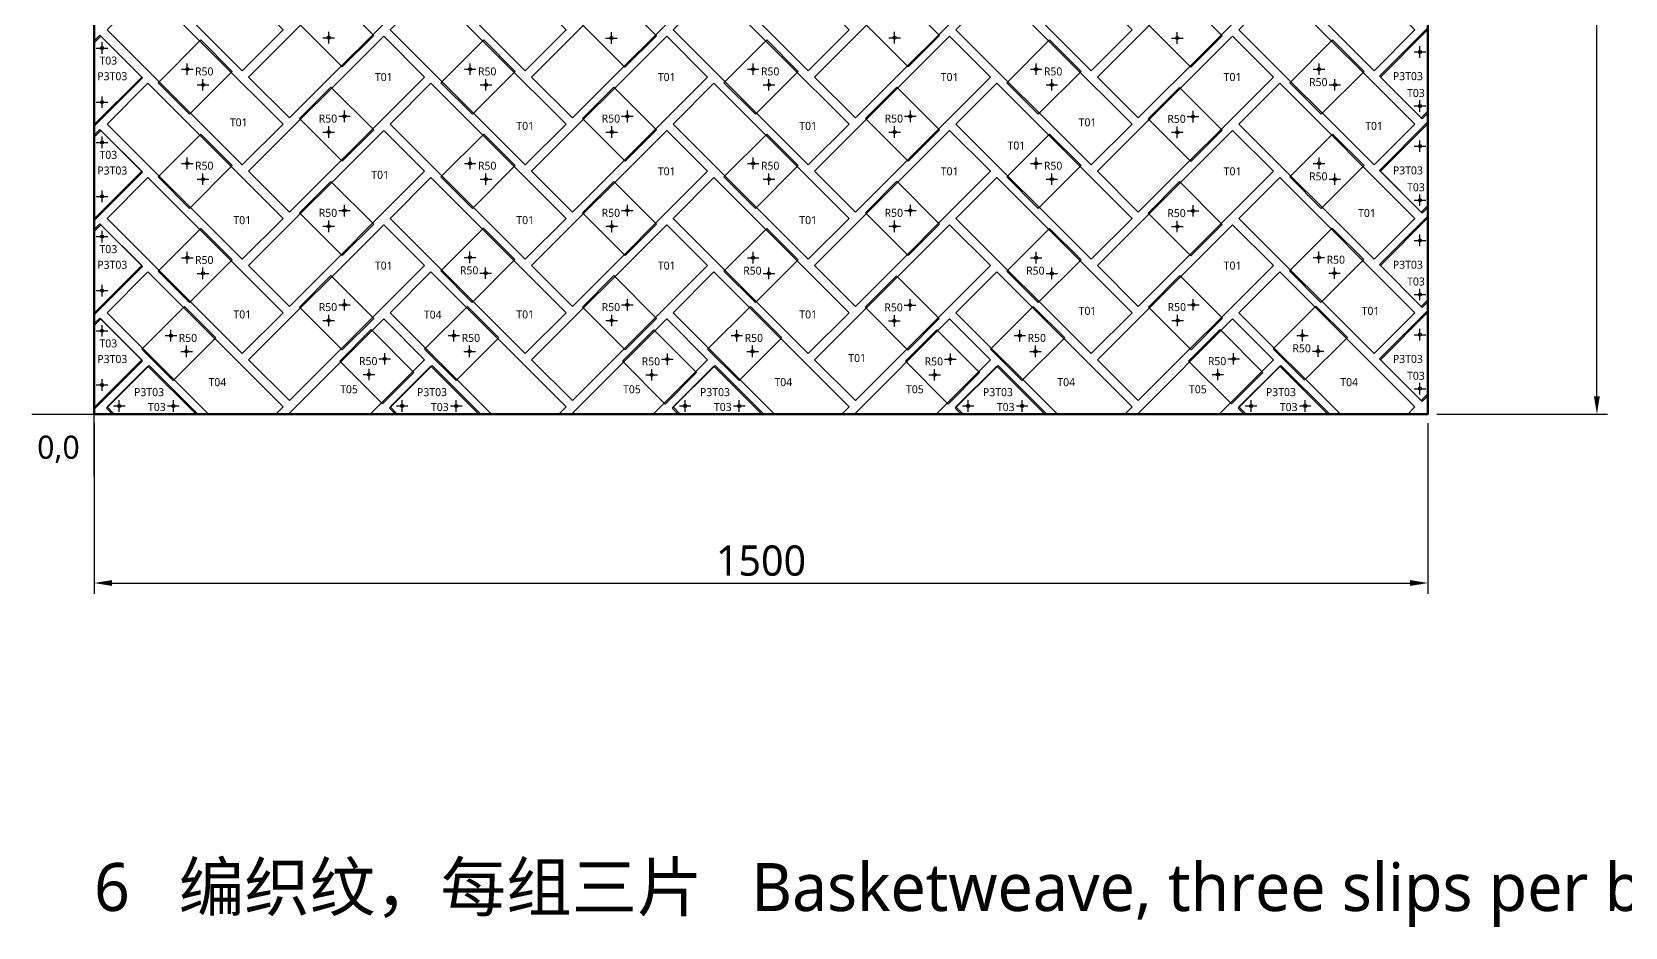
# Model space of a CAD drawing. Header units: millimetres. Extents: x -190 to 7814, y -8952 to 208.
# Drawn here: x 5075 to 6867, y -4371 to -3363 of the extents above; entities that cross this region are included whole.
import ezdxf
from ezdxf.enums import TextEntityAlignment as Align

# ---------------------------------------------------------------- set-up
doc = ezdxf.new("R2010")
doc.units = ezdxf.units.MM
for name, color, linetype in [('BOARD', 7, 'Continuous'), ('DIM', 8, 'Continuous'), ('ORIGIN', 1, 'Continuous'), ('P3_CLIP', 5, 'Continuous'), ('P3_HOLE', 1, 'Continuous'), ('P3_SLIP', 7, 'Continuous'), ('P3_TXT_B', 7, 'Continuous'), ('P3_TXT_C', 5, 'Continuous'), ('TITLE', 7, 'Continuous')]:
    doc.layers.add(name, color=color, linetype=linetype)
doc.styles.add('CN', font='msyh.ttc')
doc.dimstyles.new('MM', dxfattribs={"dimtxt": 34, "dimasz": 20, "dimexe": 12, "dimexo": 10, "dimgap": 8, "dimtad": 1, "dimdec": 1, "dimdsep": 46, "dimtxsty": 'CN', "dimcen": 2.5, "dimazin": 3, "dimtfac": 1, "dimtmove": 0, "dimatfit": 3})

msp = doc.modelspace()

# ---------------------------------------------------------------- linework, layer by layer
at = {"layer": 'BOARD', "lineweight": 50}
msp.add_lwpolyline([(5145, -3793.5), (6645, -3793.5), (6645, -2392), (5145, -2392)], close=True, dxfattribs=at)
at = {"layer": 'ORIGIN'}
for p, q in [((5145, -3863.5), (5145, -3703.5)), ((5075, -3793.5), (5235, -3793.5))]:
    msp.add_line(p, q, dxfattribs=at)
at = {"layer": 'P3_CLIP'}
for points in [[(5459.42, -3367.5), (5424.07, -3402.85), (5375.99, -3354.77), (5411.34, -3319.42)], [(5777.31, -3367.81), (5741.95, -3403.17), (5693.87, -3355.09), (5729.22, -3319.73)], [(6095.82, -3367.5), (6060.46, -3402.85), (6012.38, -3354.77), (6047.74, -3319.41)], [(6413.7, -3367.81), (6378.34, -3403.17), (6330.26, -3355.09), (6365.62, -3319.73)], [(5145.5, -3373.12), (5145.5, -3469.28), (5199.56, -3415.22), (5151.48, -3367.14)], [(6644.5, -3455.21), (6644.5, -3359.05), (6590.44, -3413.11), (6638.52, -3461.19)], [(5300.32, -3407.8), (5264.97, -3372.45), (5216.89, -3420.53), (5252.24, -3455.88)], [(5618.52, -3407.8), (5583.17, -3372.45), (5535.08, -3420.53), (5570.44, -3455.88)], [(5936.72, -3407.8), (5901.36, -3372.45), (5853.28, -3420.53), (5888.64, -3455.88)], [(6254.92, -3407.8), (6219.56, -3372.45), (6171.48, -3420.53), (6206.83, -3455.88)], [(6573.11, -3407.8), (6537.76, -3372.45), (6489.68, -3420.53), (6525.03, -3455.88)], [(5459.42, -3473.56), (5424.07, -3508.92), (5375.98, -3460.83), (5411.34, -3425.48)], [(5777.62, -3473.56), (5742.27, -3508.92), (5694.18, -3460.83), (5729.54, -3425.48)], [(6095.82, -3473.56), (6060.46, -3508.92), (6012.38, -3460.83), (6047.73, -3425.48)], [(6413.7, -3473.88), (6378.34, -3509.23), (6330.26, -3461.15), (6365.62, -3425.79)], [(5145.5, -3479.19), (5145.5, -3575.35), (5199.56, -3521.29), (5151.48, -3473.21)], [(6644.5, -3561.27), (6644.5, -3465.11), (6590.44, -3519.17), (6638.52, -3567.25)], [(5300.32, -3513.87), (5264.97, -3478.51), (5216.88, -3526.6), (5252.24, -3561.95)], [(5618.52, -3513.87), (5583.17, -3478.51), (5535.08, -3526.6), (5570.44, -3561.95)], [(5936.72, -3513.87), (5901.36, -3478.51), (5853.28, -3526.6), (5888.64, -3561.95)], [(6254.92, -3513.87), (6219.56, -3478.51), (6171.48, -3526.6), (6206.83, -3561.95)], [(6573.11, -3513.87), (6537.76, -3478.51), (6489.68, -3526.6), (6525.03, -3561.95)], [(5459.42, -3579.63), (5424.07, -3614.98), (5375.99, -3566.9), (5411.34, -3531.55)], [(5777.62, -3579.63), (5742.27, -3614.98), (5694.18, -3566.9), (5729.54, -3531.55)], [(6095.82, -3579.63), (6060.46, -3614.98), (6012.38, -3566.9), (6047.73, -3531.54)], [(6413.7, -3579.94), (6378.34, -3615.3), (6330.26, -3567.22), (6365.62, -3531.86)], [(5145.5, -3585.26), (5145.5, -3681.42), (5199.56, -3627.36), (5151.48, -3579.28)], [(6644.5, -3667.34), (6644.5, -3571.18), (6590.44, -3625.24), (6638.52, -3673.32)], [(5300.32, -3619.93), (5264.97, -3584.58), (5216.89, -3632.66), (5252.24, -3668.01)], [(5618.21, -3619.62), (5582.85, -3584.26), (5534.77, -3632.34), (5570.12, -3667.7)], [(5936.72, -3619.93), (5901.36, -3584.58), (5853.28, -3632.66), (5888.64, -3668.02)], [(6254.92, -3619.93), (6219.56, -3584.58), (6171.48, -3632.66), (6206.83, -3668.02)], [(6572.8, -3619.62), (6537.44, -3584.26), (6489.36, -3632.34), (6524.72, -3667.7)], [(5459.42, -3685.7), (5424.07, -3721.05), (5375.99, -3672.97), (5411.34, -3637.61)], [(5777.62, -3685.7), (5742.27, -3721.05), (5694.18, -3672.97), (5729.54, -3637.61)], [(6095.5, -3686.01), (6060.15, -3721.37), (6012.06, -3673.28), (6047.42, -3637.93)], [(6414.02, -3685.69), (6378.66, -3721.05), (6330.58, -3672.97), (6365.93, -3637.61)], [(5281.95, -3707.63), (5246.6, -3672.27), (5198.51, -3720.36), (5233.87, -3755.71)], [(5600.15, -3707.63), (5564.8, -3672.27), (5516.71, -3720.36), (5552.07, -3755.71)], [(5918.35, -3707.63), (5882.99, -3672.27), (5834.91, -3720.36), (5870.27, -3755.71)], [(6236.55, -3707.63), (6201.19, -3672.27), (6153.11, -3720.36), (6188.46, -3755.71)], [(6554.43, -3707.31), (6519.07, -3671.96), (6470.99, -3720.04), (6506.34, -3755.4)], [(5145.5, -3691.32), (5145.5, -3787.48), (5199.56, -3733.42), (5151.48, -3685.34)], [(6644.5, -3773.41), (6644.5, -3677.24), (6590.44, -3731.3), (6638.52, -3779.39)], [(5504.71, -3746.47), (5469.36, -3781.82), (5421.28, -3733.74), (5456.63, -3698.39)], [(5822.59, -3746.78), (5787.24, -3782.14), (5739.16, -3734.06), (5774.51, -3698.7)], [(6140.79, -3746.78), (6105.44, -3782.14), (6057.35, -3734.06), (6092.71, -3698.7)], [(6459.31, -3746.47), (6423.95, -3781.82), (6375.87, -3733.74), (6411.22, -3698.38)], [(5164.81, -3792.72), (5260.97, -3792.72), (5206.91, -3738.66), (5158.83, -3786.74)], [(5483.01, -3792.72), (5579.17, -3792.72), (5525.11, -3738.66), (5477.03, -3786.74)], [(5801.21, -3792.72), (5897.37, -3792.72), (5843.31, -3738.66), (5795.23, -3786.74)], [(6119.41, -3792.72), (6215.57, -3792.72), (6161.51, -3738.66), (6113.43, -3786.74)], [(6437.6, -3792.72), (6533.77, -3792.71), (6479.7, -3738.66), (6431.62, -3786.74)]]:
    msp.add_lwpolyline(points, close=True, dxfattribs=at)
at = {"layer": 'P3_HOLE'}
for p, q in [((5408.87, -3376.47), (5408.87, -3363.47)), ((5726.75, -3376.79), (5726.75, -3363.79)), ((6045.26, -3376.47), (6045.26, -3363.47)), ((6363.14, -3376.79), (6363.14, -3363.79)), ((5147.49, -3381.6), (5160.49, -3381.6)), ((5153.99, -3388.1), (5153.99, -3375.1)), ((5402.37, -3369.97), (5415.37, -3369.97)), ((5720.25, -3370.29), (5733.25, -3370.29)), ((6038.76, -3369.97), (6051.76, -3369.97)), ((6356.64, -3370.29), (6369.64, -3370.29)), ((6629.51, -3385.92), (6642.51, -3385.92)), ((6636.01, -3392.42), (6636.01, -3379.42)), ((5249.77, -3411.83), (5249.77, -3398.83)), ((5567.96, -3411.83), (5567.96, -3398.83)), ((5886.16, -3411.83), (5886.16, -3398.83)), ((6204.36, -3411.83), (6204.36, -3398.83)), ((6522.56, -3411.83), (6522.56, -3398.83)), ((5243.27, -3405.33), (5256.27, -3405.33)), ((5267.44, -3429.5), (5267.44, -3416.5)), ((5561.46, -3405.33), (5574.46, -3405.33)), ((5585.64, -3429.5), (5585.64, -3416.5)), ((5879.66, -3405.33), (5892.66, -3405.33)), ((5903.84, -3429.5), (5903.84, -3416.5)), ((6197.86, -3405.33), (6210.86, -3405.33)), ((6222.04, -3429.5), (6222.04, -3416.5)), ((6516.06, -3405.33), (6529.06, -3405.33)), ((6540.23, -3429.5), (6540.23, -3416.5)), ((5153.99, -3448.91), (5153.99, -3435.91)), ((5260.94, -3423), (5273.94, -3423)), ((5579.14, -3423), (5592.14, -3423)), ((5897.34, -3423), (5910.34, -3423)), ((6215.54, -3423), (6228.54, -3423)), ((6533.73, -3423), (6546.73, -3423)), ((5147.49, -3442.41), (5160.49, -3442.41)), ((5426.54, -3464.86), (5426.54, -3451.86)), ((5744.74, -3464.86), (5744.74, -3451.86)), ((6062.94, -3464.86), (6062.94, -3451.86)), ((6380.82, -3465.17), (6380.82, -3452.17)), ((6629.51, -3446.73), (6642.51, -3446.73)), ((6636.01, -3453.23), (6636.01, -3440.23)), ((5408.86, -3482.54), (5408.86, -3469.54)), ((5420.04, -3458.36), (5433.04, -3458.36)), ((5727.06, -3482.54), (5727.06, -3469.54)), ((5738.24, -3458.36), (5751.24, -3458.36)), ((6045.26, -3482.54), (6045.26, -3469.54)), ((6056.44, -3458.36), (6069.44, -3458.36)), ((6363.14, -3482.85), (6363.14, -3469.85)), ((6374.32, -3458.67), (6387.32, -3458.67)), ((5147.49, -3487.67), (5160.49, -3487.67)), ((5153.99, -3494.17), (5153.99, -3481.17)), ((5402.36, -3476.04), (5415.36, -3476.04)), ((5720.56, -3476.04), (5733.56, -3476.04)), ((6038.76, -3476.04), (6051.76, -3476.04)), ((6356.64, -3476.35), (6369.64, -3476.35)), ((6629.51, -3491.98), (6642.51, -3491.98)), ((6636.01, -3498.48), (6636.01, -3485.48)), ((5243.26, -3511.39), (5256.26, -3511.39)), ((5249.76, -3517.89), (5249.76, -3504.89)), ((5561.46, -3511.39), (5574.46, -3511.39)), ((5567.96, -3517.89), (5567.96, -3504.89)), ((5879.66, -3511.39), (5892.66, -3511.39)), ((5886.16, -3517.89), (5886.16, -3504.89)), ((6197.86, -3511.39), (6210.86, -3511.39)), ((6204.36, -3517.89), (6204.36, -3504.89)), ((6516.06, -3511.39), (6529.06, -3511.39)), ((6522.56, -3517.89), (6522.56, -3504.89)), ((5260.94, -3529.07), (5273.94, -3529.07)), ((5267.44, -3535.57), (5267.44, -3522.57)), ((5579.14, -3529.07), (5592.14, -3529.07)), ((5585.64, -3535.57), (5585.64, -3522.57)), ((5897.34, -3529.07), (5910.34, -3529.07)), ((5903.84, -3535.57), (5903.84, -3522.57)), ((6215.54, -3529.07), (6228.54, -3529.07)), ((6222.04, -3535.57), (6222.04, -3522.57)), ((6533.73, -3529.07), (6546.73, -3529.07)), ((6540.23, -3535.57), (6540.23, -3522.57)), ((5153.99, -3554.98), (5153.99, -3541.98)), ((6636.01, -3559.29), (6636.01, -3546.29)), ((5147.49, -3548.48), (5160.49, -3548.48)), ((5420.04, -3564.43), (5433.04, -3564.43)), ((5426.54, -3570.93), (5426.54, -3557.93)), ((5738.24, -3564.42), (5751.24, -3564.42)), ((5744.74, -3570.92), (5744.74, -3557.92)), ((6056.44, -3564.42), (6069.44, -3564.42)), ((6062.94, -3570.92), (6062.94, -3557.92)), ((6374.32, -3564.74), (6387.32, -3564.74)), ((6380.82, -3571.24), (6380.82, -3558.24)), ((6629.51, -3552.79), (6642.51, -3552.79)), ((5402.37, -3582.1), (5415.37, -3582.1)), ((5408.87, -3588.6), (5408.87, -3575.6)), ((5720.57, -3582.11), (5733.57, -3582.11)), ((5727.07, -3588.61), (5727.07, -3575.61)), ((6038.76, -3582.1), (6051.76, -3582.1)), ((6045.26, -3588.6), (6045.26, -3575.6)), ((6356.64, -3582.42), (6369.64, -3582.42)), ((6363.14, -3588.92), (6363.14, -3575.92)), ((5147.49, -3593.74), (5160.49, -3593.74)), ((5153.99, -3600.24), (5153.99, -3587.24)), ((6629.51, -3598.05), (6642.51, -3598.05)), ((6636.01, -3604.55), (6636.01, -3591.55)), ((5243.27, -3617.46), (5256.27, -3617.46)), ((5249.77, -3623.96), (5249.77, -3610.96)), ((5561.15, -3617.14), (5574.15, -3617.14)), ((5567.65, -3623.64), (5567.65, -3610.64)), ((5879.66, -3617.46), (5892.66, -3617.46)), ((5886.16, -3623.96), (5886.16, -3610.96)), ((6197.86, -3617.46), (6210.86, -3617.46)), ((6204.36, -3623.96), (6204.36, -3610.96)), ((6515.74, -3617.14), (6528.74, -3617.14)), ((6522.24, -3623.64), (6522.24, -3610.64)), ((5260.94, -3635.13), (5273.94, -3635.13)), ((5267.44, -3641.63), (5267.44, -3628.63)), ((5578.83, -3634.82), (5591.83, -3634.82)), ((5585.33, -3641.32), (5585.33, -3628.32)), ((5897.34, -3635.14), (5910.34, -3635.14)), ((5903.84, -3641.64), (5903.84, -3628.64)), ((6215.54, -3635.14), (6228.54, -3635.14)), ((6222.04, -3641.64), (6222.04, -3628.64)), ((6533.42, -3634.82), (6546.42, -3634.82)), ((6539.92, -3641.32), (6539.92, -3628.32)), ((5147.49, -3654.55), (5160.49, -3654.55)), ((5153.99, -3661.05), (5153.99, -3648.05)), ((6636.01, -3665.36), (6636.01, -3652.36)), ((5420.05, -3670.5), (5433.05, -3670.5)), ((5426.55, -3677), (5426.55, -3664)), ((5738.24, -3670.49), (5751.24, -3670.49)), ((5744.74, -3676.99), (5744.74, -3663.99)), ((6056.12, -3670.81), (6069.12, -3670.81)), ((6062.62, -3677.31), (6062.62, -3664.31)), ((6374.64, -3670.49), (6387.64, -3670.49)), ((6381.14, -3676.99), (6381.14, -3663.99)), ((6629.51, -3658.86), (6642.51, -3658.86)), ((5402.36, -3688.17), (5415.36, -3688.17)), ((5408.86, -3694.67), (5408.86, -3681.67)), ((5720.56, -3688.17), (5733.56, -3688.17)), ((5727.06, -3694.67), (5727.06, -3681.67)), ((6038.44, -3688.49), (6051.44, -3688.49)), ((6044.94, -3694.99), (6044.94, -3681.99)), ((6356.96, -3688.17), (6369.96, -3688.17)), ((6363.46, -3694.67), (6363.46, -3681.67)), ((5147.49, -3699.8), (5160.49, -3699.8)), ((5153.99, -3706.3), (5153.99, -3693.3)), ((5224.89, -3705.15), (5237.89, -3705.15)), ((5231.39, -3711.65), (5231.39, -3698.65)), ((5543.09, -3705.15), (5556.09, -3705.15)), ((5549.59, -3711.65), (5549.59, -3698.65)), ((5861.29, -3705.15), (5874.29, -3705.15)), ((5867.79, -3711.65), (5867.79, -3698.65)), ((6179.49, -3705.15), (6192.49, -3705.15)), ((6185.99, -3711.65), (6185.99, -3698.65)), ((6497.37, -3704.84), (6510.37, -3704.84)), ((6503.87, -3711.34), (6503.87, -3698.34)), ((6629.51, -3704.11), (6642.51, -3704.11)), ((6636.01, -3710.61), (6636.01, -3697.61)), ((5242.57, -3722.83), (5255.57, -3722.83)), ((5249.07, -3729.33), (5249.07, -3716.33)), ((5471.83, -3737.77), (5471.83, -3724.77)), ((5560.77, -3722.83), (5573.77, -3722.83)), ((5567.27, -3729.33), (5567.27, -3716.33)), ((5789.72, -3738.08), (5789.72, -3725.08)), ((5878.97, -3722.83), (5891.97, -3722.83)), ((5885.47, -3729.33), (5885.47, -3716.33)), ((6107.91, -3738.08), (6107.91, -3725.08)), ((6197.17, -3722.83), (6210.17, -3722.83)), ((6203.67, -3729.33), (6203.67, -3716.33)), ((6426.43, -3737.76), (6426.43, -3724.76)), ((6515.05, -3722.52), (6528.05, -3722.52)), ((6521.55, -3729.02), (6521.55, -3716.02)), ((5454.16, -3755.44), (5454.16, -3742.44)), ((5465.33, -3731.27), (5478.33, -3731.27)), ((5772.03, -3755.76), (5772.03, -3742.76)), ((5783.22, -3731.58), (5796.22, -3731.58)), ((6090.23, -3755.76), (6090.23, -3742.76)), ((6101.41, -3731.58), (6114.41, -3731.58)), ((6408.75, -3755.44), (6408.75, -3742.44)), ((6419.93, -3731.26), (6432.93, -3731.26)), ((5147.49, -3760.61), (5160.49, -3760.61)), ((5153.99, -3767.11), (5153.99, -3754.11)), ((5447.66, -3748.94), (5460.66, -3748.94)), ((5765.53, -3749.26), (5778.53, -3749.26)), ((6083.73, -3749.26), (6096.73, -3749.26)), ((6402.25, -3748.94), (6415.25, -3748.94)), ((6636.01, -3771.42), (6636.01, -3758.42)), ((5173.29, -3790.73), (5173.29, -3777.73)), ((5234.1, -3790.73), (5234.1, -3777.73)), ((5491.49, -3790.73), (5491.49, -3777.73)), ((5552.3, -3790.73), (5552.3, -3777.73)), ((5809.69, -3790.73), (5809.69, -3777.73)), ((5870.5, -3790.73), (5870.5, -3777.73)), ((6127.89, -3790.73), (6127.89, -3777.73)), ((6188.7, -3790.73), (6188.7, -3777.73)), ((6446.08, -3790.73), (6446.08, -3777.73)), ((6506.89, -3790.73), (6506.89, -3777.73)), ((6629.51, -3764.92), (6642.51, -3764.92)), ((5166.79, -3784.23), (5179.79, -3784.23)), ((5227.6, -3784.23), (5240.6, -3784.23)), ((5484.99, -3784.23), (5497.99, -3784.23)), ((5545.8, -3784.23), (5558.8, -3784.23)), ((5803.19, -3784.23), (5816.19, -3784.23)), ((5864, -3784.23), (5877, -3784.23)), ((6121.39, -3784.23), (6134.39, -3784.23)), ((6182.2, -3784.23), (6195.2, -3784.23)), ((6439.58, -3784.23), (6452.58, -3784.23)), ((6500.39, -3784.23), (6513.39, -3784.23))]:
    msp.add_line(p, q, dxfattribs=at)
for centre in [(5408.87, -3369.97), (6045.26, -3369.97), (5153.99, -3381.6), (5726.75, -3370.29), (6363.14, -3370.29), (6636.01, -3385.92), (5249.77, -3405.33), (5567.96, -3405.33), (5886.16, -3405.33), (6204.36, -3405.33), (6522.56, -3405.33), (5267.44, -3423), (5585.64, -3423), (5903.84, -3423), (6222.04, -3423), (6540.23, -3423), (5153.99, -3442.41), (5426.54, -3458.36), (5744.74, -3458.36), (6062.94, -3458.36), (6380.82, -3458.67), (6636.01, -3446.73), (5408.86, -3476.04), (5727.06, -3476.04), (6045.26, -3476.04), (6363.14, -3476.35), (5153.99, -3487.67), (6636.01, -3491.98), (5249.76, -3511.39), (5567.96, -3511.39), (5886.16, -3511.39), (6204.36, -3511.39), (6522.56, -3511.39), (5267.44, -3529.07), (5585.64, -3529.07), (5903.84, -3529.07), (6222.04, -3529.07), (6540.23, -3529.07), (5153.99, -3548.48), (5426.54, -3564.43), (5744.74, -3564.42), (6062.94, -3564.42), (6380.82, -3564.74), (6636.01, -3552.79), (5408.87, -3582.1), (5727.07, -3582.11), (6045.26, -3582.1), (6363.14, -3582.42), (5153.99, -3593.74), (6636.01, -3598.05), (5249.77, -3617.46), (5567.65, -3617.14), (5886.16, -3617.46), (6204.36, -3617.46), (6522.24, -3617.14), (5267.44, -3635.13), (5585.33, -3634.82), (5903.84, -3635.14), (6222.04, -3635.14), (6539.92, -3634.82), (5153.99, -3654.55), (5426.55, -3670.5), (5744.74, -3670.49), (6062.62, -3670.81), (6381.14, -3670.49), (6636.01, -3658.86), (5408.86, -3688.17), (5727.06, -3688.17), (6044.94, -3688.49), (6363.46, -3688.17), (5153.99, -3699.8), (5231.39, -3705.15), (5549.59, -3705.15), (5867.79, -3705.15), (6185.99, -3705.15), (6503.87, -3704.84), (6636.01, -3704.11), (5249.07, -3722.83), (5567.27, -3722.83), (5885.47, -3722.83), (6203.67, -3722.83), (6521.55, -3722.52), (5471.83, -3731.27), (5789.72, -3731.58), (6107.91, -3731.58), (6426.43, -3731.26), (5153.99, -3760.61), (5454.16, -3748.94), (5772.03, -3749.26), (6090.23, -3749.26), (6408.75, -3748.94), (6636.01, -3764.92), (5173.29, -3784.23), (5234.1, -3784.23), (5491.49, -3784.23), (5552.3, -3784.23), (5809.69, -3784.23), (5870.5, -3784.23), (6127.89, -3784.23), (6188.7, -3784.23), (6446.08, -3784.23), (6506.89, -3784.23)]:
    msp.add_circle(centre, 1.75, dxfattribs=at)
at = {"layer": 'P3_SLIP'}
for points in [[(5357.6, -3361.13), (5205.57, -3209.1), (5159.61, -3255.07), (5311.64, -3407.09)], [(5675.8, -3361.13), (5523.77, -3209.1), (5477.81, -3255.07), (5629.83, -3407.09)], [(5993.99, -3361.13), (5841.97, -3209.1), (5796.01, -3255.07), (5948.03, -3407.09)], [(6312.19, -3361.13), (6160.17, -3209.1), (6114.2, -3255.07), (6266.23, -3407.09)], [(6630.39, -3361.13), (6478.36, -3209.1), (6432.4, -3255.07), (6584.43, -3407.09)], [(5516.7, -3308.1), (5470.74, -3262.14), (5318.71, -3414.17), (5364.67, -3460.13)], [(5834.9, -3308.1), (5788.93, -3262.14), (5636.91, -3414.17), (5682.87, -3460.13)], [(6153.09, -3308.1), (6107.13, -3262.14), (5955.1, -3414.17), (6001.07, -3460.13)], [(6471.29, -3308.1), (6425.33, -3262.14), (6273.3, -3414.17), (6319.26, -3460.13)], [(5357.6, -3467.2), (5205.57, -3315.17), (5159.61, -3361.13), (5311.64, -3513.16)], [(5675.8, -3467.2), (5523.77, -3315.17), (5477.81, -3361.13), (5629.83, -3513.16)], [(5993.99, -3467.2), (5841.97, -3315.17), (5796.01, -3361.13), (5948.03, -3513.16)], [(6312.19, -3467.2), (6160.17, -3315.17), (6114.2, -3361.13), (6266.23, -3513.16)], [(6630.39, -3467.2), (6478.36, -3315.17), (6432.4, -3361.13), (6584.43, -3513.16)], [(5145, -3467.66), (5198.5, -3414.17), (5152.54, -3368.2), (5145, -3375.74)], [(5516.7, -3414.17), (5470.74, -3368.2), (5318.71, -3520.23), (5364.67, -3566.19)], [(5834.9, -3414.17), (5788.93, -3368.2), (5636.91, -3520.23), (5682.87, -3566.19)], [(6153.09, -3414.17), (6107.13, -3368.2), (5955.1, -3520.23), (6001.07, -3566.19)], [(6471.29, -3414.17), (6425.33, -3368.2), (6273.3, -3520.23), (6319.26, -3566.19)], [(6645, -3452.59), (6645, -3360.67), (6591.5, -3414.17), (6637.46, -3460.13)], [(5357.6, -3573.26), (5205.57, -3421.24), (5159.61, -3467.2), (5311.64, -3619.23)], [(5675.8, -3573.26), (5523.77, -3421.24), (5477.81, -3467.2), (5629.83, -3619.23)], [(5993.99, -3573.26), (5841.97, -3421.24), (5796.01, -3467.2), (5948.03, -3619.23)], [(6312.19, -3573.26), (6160.17, -3421.24), (6114.2, -3467.2), (6266.23, -3619.23)], [(6630.39, -3573.26), (6478.36, -3421.24), (6432.4, -3467.2), (6584.43, -3619.23)], [(5145, -3573.73), (5198.5, -3520.23), (5152.54, -3474.27), (5145, -3481.81)], [(5516.7, -3520.23), (5470.74, -3474.27), (5318.71, -3626.3), (5364.67, -3672.26)], [(5834.9, -3520.23), (5788.93, -3474.27), (5636.91, -3626.3), (5682.87, -3672.26)], [(6153.09, -3520.23), (6107.13, -3474.27), (5955.1, -3626.3), (6001.07, -3672.26)], [(6471.29, -3520.23), (6425.33, -3474.27), (6273.3, -3626.3), (6319.26, -3672.26)], [(6645, -3558.66), (6645, -3466.73), (6591.5, -3520.23), (6637.46, -3566.19)], [(5357.6, -3679.33), (5205.57, -3527.3), (5159.61, -3573.26), (5311.64, -3725.29)], [(5675.8, -3679.33), (5523.77, -3527.3), (5477.81, -3573.26), (5629.83, -3725.29)], [(5993.99, -3679.33), (5841.97, -3527.3), (5796.01, -3573.26), (5948.03, -3725.29)], [(6312.19, -3679.33), (6160.17, -3527.3), (6114.2, -3573.26), (6266.23, -3725.29)], [(6630.39, -3679.33), (6478.36, -3527.3), (6432.4, -3573.26), (6584.43, -3725.29)], [(5145, -3679.8), (5198.5, -3626.3), (5152.54, -3580.34), (5145, -3587.87)], [(5516.7, -3626.3), (5470.74, -3580.34), (5318.71, -3732.36), (5364.67, -3778.33)], [(5834.9, -3626.3), (5788.93, -3580.34), (5636.91, -3732.36), (5682.87, -3778.33)], [(6153.09, -3626.3), (6107.13, -3580.34), (5955.1, -3732.36), (6001.07, -3778.33)], [(6471.29, -3626.3), (6425.33, -3580.34), (6273.3, -3732.36), (6319.26, -3778.33)], [(6645, -3664.72), (6645, -3572.8), (6591.5, -3626.3), (6637.46, -3672.26)], [(5349.49, -3793.5), (5357.6, -3785.4), (5205.57, -3633.37), (5159.61, -3679.33), (5273.78, -3793.5)], [(5667.69, -3793.5), (5675.8, -3785.4), (5523.77, -3633.37), (5477.81, -3679.33), (5591.98, -3793.5)], [(5985.89, -3793.5), (5993.99, -3785.4), (5841.97, -3633.37), (5796.01, -3679.33), (5910.17, -3793.5)], [(6304.09, -3793.5), (6312.19, -3785.4), (6160.17, -3633.37), (6114.2, -3679.33), (6228.37, -3793.5)], [(6622.29, -3793.5), (6630.39, -3785.4), (6478.36, -3633.37), (6432.4, -3679.33), (6546.57, -3793.5)], [(5145, -3785.86), (5198.5, -3732.36), (5152.54, -3686.4), (5145, -3693.94)], [(5455.56, -3793.5), (5516.7, -3732.36), (5470.74, -3686.4), (5363.64, -3793.5)], [(5773.76, -3793.5), (5834.9, -3732.36), (5788.93, -3686.4), (5681.84, -3793.5)], [(6091.96, -3793.5), (6153.09, -3732.36), (6107.13, -3686.4), (6000.03, -3793.5)], [(6410.16, -3793.5), (6471.29, -3732.36), (6425.33, -3686.4), (6318.23, -3793.5)], [(6645, -3770.79), (6645, -3678.86), (6591.5, -3732.36), (6637.46, -3778.33)], [(5259.64, -3793.5), (5205.57, -3739.43), (5159.61, -3785.4), (5167.71, -3793.5)], [(5577.83, -3793.5), (5523.77, -3739.43), (5477.81, -3785.4), (5485.91, -3793.5)], [(5896.03, -3793.5), (5841.97, -3739.43), (5796.01, -3785.4), (5804.11, -3793.5)], [(6214.23, -3793.5), (6160.17, -3739.43), (6114.2, -3785.4), (6122.31, -3793.5)], [(6532.43, -3793.5), (6478.36, -3739.43), (6432.4, -3785.4), (6440.51, -3793.5)]]:
    msp.add_lwpolyline(points, close=True, dxfattribs=at)

# ---------------------------------------------------------------- texts
at = {"layer": 'ORIGIN', "style": 'CN'}
msp.add_text('0,0', height=26, dxfattribs=at).set_placement((5081, -3851.5), align=Align.BOTTOM_LEFT)
at = {"layer": 'P3_TXT_B', "style": 'CN'}
for s, p in [('T03', (5161, -3395.66)), ('T01', (5470.71, -3414.19)), ('T01', (5788.91, -3414.19)), ('T01', (6107.1, -3414.19)), ('T01', (6425.3, -3414.19)), ('T03', (6631.5, -3432.13)), ('T01', (5307.61, -3465.16)), ('T01', (5629.81, -3469.16)), ('T01', (5948.01, -3469.16)), ('T01', (6262.2, -3465.16)), ('T01', (6584.4, -3469.16)), ('T01', (6182.2, -3491.23)), ('T03', (5161, -3501.73)), ('T01', (5466.71, -3524.26)), ('T01', (5788.91, -3520.26)), ('T01', (6107.1, -3520.26)), ('T01', (6425.3, -3520.26)), ('T03', (6631.5, -3538.19)), ('T01', (6576.4, -3567.23)), ('T01', (5311.61, -3575.23)), ('T01', (5629.81, -3575.23)), ('T01', (5948.01, -3575.23)), ('T03', (5161, -3607.8)), ('T01', (5470.71, -3626.33)), ('T01', (5788.91, -3626.33)), ('T01', (6425.3, -3626.33)), ('T03', (6631.5, -3644.26)), ('T01', (6262.2, -3677.29)), ('T01', (6580.4, -3677.29)), ('T01', (5311.61, -3681.29)), ('T04', (5525.81, -3681.5)), ('T01', (5629.81, -3681.29)), ('T01', (5948.01, -3681.29)), ('T03', (5161, -3713.86)), ('T01', (6003.1, -3730.33)), ('T04', (5283.61, -3757.5)), ('T05', (5431.64, -3765.5)), ('T05', (5749.84, -3765.5)), ('T04', (5920.01, -3757.5)), ('T05', (6068.03, -3765.5)), ('T04', (6238.2, -3757.5)), ('T05', (6386.23, -3765.5)), ('T04', (6556.4, -3757.5)), ('T03', (6631.5, -3750.33)), ('T03', (5215.61, -3785.5)), ('T03', (5533.81, -3785.5)), ('T03', (5852.01, -3785.5)), ('T03', (6170.2, -3785.5)), ('T03', (6488.4, -3785.5))]:
    msp.add_text(s, height=9, dxfattribs=at).set_placement(p, align=Align.MIDDLE_CENTER)
at = {"layer": 'P3_TXT_C', "style": 'CN'}
for s, p in [('R50', (5268.89, -3407.88)), ('R50', (5587.08, -3407.88)), ('R50', (5905.28, -3407.88)), ('R50', (6223.48, -3407.88)), ('P3T03', (5165.5, -3413.28)), ('R50', (6521.68, -3419.88)), ('P3T03', (6622.44, -3413.19)), ('R50', (5407.98, -3460.92)), ('R50', (5726.18, -3460.92)), ('R50', (6044.38, -3460.92)), ('R50', (6362.26, -3461.23)), ('R50', (5268.88, -3513.95)), ('R50', (5587.08, -3513.95)), ('R50', (5905.28, -3513.95)), ('R50', (6223.48, -3513.95)), ('P3T03', (5165.5, -3519.35)), ('R50', (6521.68, -3525.95)), ('P3T03', (6622.44, -3519.25)), ('R50', (5407.99, -3566.98)), ('R50', (5726.18, -3566.98)), ('R50', (6044.38, -3566.98)), ('R50', (6362.26, -3567.3)), ('R50', (5268.89, -3620.01)), ('R50', (6541.36, -3619.7)), ('P3T03', (5165.5, -3625.42)), ('R50', (5566.77, -3631.7)), ('R50', (5885.28, -3632.02)), ('R50', (6203.48, -3632.02)), ('P3T03', (6622.44, -3625.32)), ('R50', (5407.99, -3673.05)), ('R50', (5726.18, -3673.05)), ('R50', (6044.06, -3673.37)), ('R50', (6362.58, -3673.05)), ('R50', (5250.51, -3707.71)), ('R50', (5568.71, -3707.71)), ('R50', (5886.91, -3707.71)), ('R50', (6205.11, -3707.71)), ('R50', (6502.99, -3719.4)), ('P3T03', (6622.44, -3731.39)), ('P3T03', (5165.5, -3731.48)), ('R50', (5453.28, -3733.82)), ('R50', (5771.16, -3734.14)), ('R50', (6089.35, -3734.14)), ('R50', (6407.87, -3733.82)), ('P3T03', (5206.83, -3768.72)), ('P3T03', (5525.03, -3768.72)), ('P3T03', (5843.23, -3768.72)), ('P3T03', (6161.43, -3768.72)), ('P3T03', (6479.62, -3768.72))]:
    msp.add_text(s, height=9, dxfattribs=at).set_placement(p, align=Align.MIDDLE_CENTER)
at = {"layer": 'TITLE', "style": 'CN'}
msp.add_text('6   编织纹，每组三片   Basketweave, three slips per block', height=54, dxfattribs=at).set_placement((5145, -4368.78), align=Align.BOTTOM_LEFT)

# ---------------------------------------------------------------- dimensions: what is measured, and where the dimension line sits
at = {"layer": 'DIM'}
msp.add_linear_dim(base=(6835, -3793.5), p1=(6645, -3793.5), p2=(6645, -2392), angle=90, dimstyle='MM', dxfattribs=at).render()
msp.add_linear_dim(base=(5145, -3983.5), p1=(5145, -3793.5), p2=(6645, -3793.5), dimstyle='MM', dxfattribs=at).render()

doc.saveas('drawing.dxf')
